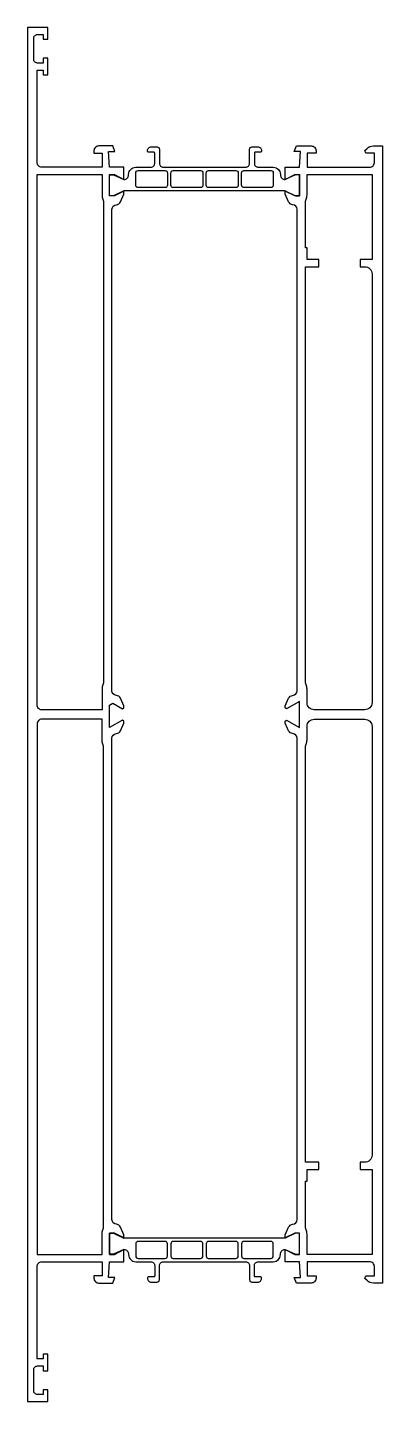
# Model space of a CAD drawing. Header units: millimetres. Extents: x 0 to 75, y -145 to 145.
import ezdxf

# ---------------------------------------------------------------- set-up
doc = ezdxf.new("R2010")
doc.units = ezdxf.units.MM

msp = doc.modelspace()

# ---------------------------------------------------------------- linework, layer by layer
for points in [[(18.93, -4.02, 0.274646), (19.77, -3.44), (20.5, -1.82), (20.5, -1.44), (20.24, -1.18), (17.5, -2.75), (17.5, 1.98), (18.18, 2.36), (20.24, 1.18), (20.5, 1.44), (20.5, 1.83), (19.77, 3.44, 0.274646), (18.93, 4.02, -0.393274), (18, 5.02), (18, 106.61, -0.393274), (18.93, 107.6, 0.274646), (19.77, 108.19), (20.5, 109.8), (20.5, 110.5), (18.3, 109.5), (17.5, 109.5), (17.5, 113.9), (18.3, 113.9), (20.5, 112.9), (20.5, 115.5), (17.5, 115.5), (17.28, 118.8), (18.59, 118.8), (18.15, 120), (15.2, 120, 0.414214), (14.2, 119), (14.2, 118.5), (15.9, 118.5), (15.9, 115.5), (3.2, 115.5, -0.414214), (2.2, 116.5), (2.2, 136), (3.5, 136), (3.5, 135), (4.5, 135), (4.5, 138.5), (3.5, 138.5), (3.5, 137.5), (2.3, 137.5, -0.414214), (1.5, 138.3), (1.5, 142.7, -0.414214), (2.3, 143.5), (3.5, 143.5), (3.5, 142.5), (4.5, 142.5), (4.5, 145), (0.2, 145), (0.2, -145), (4.5, -145), (4.5, -142.5), (3.5, -142.5), (3.5, -143.5), (2.3, -143.5, -0.414214), (1.5, -142.7), (1.5, -138.3, -0.414214), (2.3, -137.5), (3.5, -137.5), (3.5, -138.5), (4.5, -138.5), (4.5, -135), (3.5, -135), (3.5, -136), (2.2, -136), (2.2, -116.5, -0.414214), (3.2, -115.5), (15.9, -115.5), (15.9, -118.5), (14.2, -118.5), (14.2, -119, 0.414214), (15.2, -120), (18.15, -120), (18.59, -118.8), (17.28, -118.8), (17.5, -115.5), (20.5, -115.5), (20.5, -112.9), (18.3, -113.9), (17.5, -113.9), (17.5, -109.5), (18.3, -109.5), (20.5, -110.5), (20.5, -109.8), (19.77, -108.19, 0.274646), (18.93, -107.6, -0.393274), (18, -106.61), (18, -5.02, -0.393274), (18.93, -4.02)], [(54.5, 112.9), (54.5, 112.95), (56.5, 113.95), (57.5, 113.95), (57.5, 109.45), (56.5, 109.45), (54.5, 110.45), (54.5, 110.5), (20.5, 110.5), (20.5, 110.45), (18.5, 109.45), (17.5, 109.45), (17.5, 113.95), (18.5, 113.95), (20.5, 112.95), (20.5, 112.9, 0.414214), (21.5, 113.9), (21.5, 114, -0.414214), (23, 115.5), (26.2, 115.5, 0.414214), (27, 116.3), (27, 118.5, 0.414214), (26.8, 118.7), (25.7, 118.7, -0.414214), (25.5, 118.9), (25.5, 119, -0.414214), (26.3, 119.8), (27.5, 119.8, -0.414214), (28, 119.3), (28, 116.3, 0.414214), (28.8, 115.5), (46.2, 115.5, 0.414214), (47, 116.3), (47, 119.3, -0.414214), (47.5, 119.8), (48.7, 119.8, -0.414214), (49.5, 119), (49.5, 118.9, -0.414214), (49.3, 118.7), (48.2, 118.7, 0.414214), (48, 118.5), (48, 116.3, 0.414214), (48.8, 115.5), (52, 115.5, -0.414214), (53.5, 114), (53.5, 113.9, 0.414214), (54.5, 112.9)], [(56.07, -107.6, 0.393274), (57, -106.61), (57, -5.02, 0.393274), (56.07, -4.02, -0.274646), (55.23, -3.44), (54.5, -1.82), (54.5, -1.44), (54.76, -1.17), (57.5, -2.75), (57.5, 2.75), (54.76, 1.17), (54.5, 1.44), (54.5, 1.82), (55.23, 3.44, -0.274646), (56.07, 4.02, 0.393274), (57, 5.02), (57, 106.61, 0.393274), (56.07, 107.6, -0.274646), (55.23, 108.19), (54.5, 109.8), (54.5, 110.5), (56.7, 109.5), (57.5, 109.5), (57.5, 113.9), (56.7, 113.9), (54.5, 112.9), (54.5, 115.5), (57.5, 115.5), (57.72, 118.8), (56.41, 118.8), (56.85, 120), (60, 120, -0.414214), (61, 119), (61, 118.5), (59.1, 118.5), (59.1, 115.5), (72.3, 115.5, 0.414214), (73.3, 116.5), (73.3, 118.5), (71.5, 118.5), (71.29, 119.01), (71.69, 119.41, -0.198912), (73.1, 120), (75, 120), (75, -120), (73.1, -120, -0.198912), (71.69, -119.41), (71.29, -119.01), (71.5, -118.5), (73.3, -118.5), (73.3, -116.5, 0.414214), (72.3, -115.5), (59.1, -115.5), (59.1, -118.5), (61, -118.5), (61, -119, -0.414214), (60, -120), (56.85, -120), (56.41, -118.8), (57.72, -118.8), (57.5, -115.5), (54.5, -115.5), (54.5, -112.9), (56.7, -113.9), (57.5, -113.9), (57.5, -109.5), (56.7, -109.5), (54.5, -110.5), (54.5, -109.8), (55.23, -108.19, -0.274646), (56.07, -107.6)], [(16.1, 6.24, 0.112281), (15.9, 5.35), (15.9, 1), (3.2, 1, -0.414214), (2.2, 2), (2.2, 114), (15.9, 114), (15.9, 109.65, 0.112281), (16.1, 108.76, -0.112281), (16.2, 108.33), (16.2, 6.67, -0.112281), (16.1, 6.24)], [(23, 111.7), (23, 114.3, -0.414214), (23.5, 114.8), (29.2, 114.8, -0.414214), (29.7, 114.3), (29.7, 111.7, -0.414214), (29.2, 111.2), (23.5, 111.2, -0.414214), (23, 111.7)], [(30.4, 111.7), (30.4, 114.3, -0.414214), (30.9, 114.8), (36.65, 114.8, -0.414214), (37.15, 114.3), (37.15, 111.7, -0.414214), (36.65, 111.2), (30.9, 111.2, -0.414214), (30.4, 111.7)], [(44.6, 111.7, -0.414214), (44.1, 111.2), (38.35, 111.2, -0.414214), (37.85, 111.7), (37.85, 114.3, -0.414214), (38.35, 114.8), (44.1, 114.8, -0.414214), (44.6, 114.3), (44.6, 111.7)], [(45.3, 111.7), (45.3, 114.3, -0.414214), (45.8, 114.8), (51.5, 114.8, -0.414214), (52, 114.3), (52, 111.7, -0.414214), (51.5, 111.2), (45.8, 111.2, -0.414214), (45.3, 111.7)], [(59.1, 109.65), (59.1, 114), (72.8, 114), (72.8, 96), (70.3, 96), (70.3, 94.5), (71.3, 94.5, -0.414214), (72.8, 93), (72.8, 2.5, -0.414214), (71.3, 1), (60.6, 1, -0.414214), (59.1, 2.5), (59.1, 5.35, 0.112281), (58.9, 6.24, -0.112281), (58.8, 6.67), (58.8, 94.5), (61.6, 94.5), (61.6, 96), (59.1, 96), (59.1, 98.5), (58.8, 98.5), (58.8, 108.33, -0.112281), (58.9, 108.76, 0.112281), (59.1, 109.65)], [(16.1, -6.24, -0.112281), (15.9, -5.35), (15.9, -1), (3.2, -1, 0.414214), (2.2, -2), (2.2, -114), (15.9, -114), (15.9, -109.65, -0.112281), (16.1, -108.76, 0.112281), (16.2, -108.33), (16.2, -6.67, 0.112281), (16.1, -6.24)], [(58.8, -108.33), (58.8, -98.5), (59.1, -98.5), (59.1, -96), (61.6, -96), (61.6, -94.5), (58.8, -94.5), (58.8, -6.67, -0.112281), (58.9, -6.24, 0.112281), (59.1, -5.35), (59.1, -2.5, -0.414214), (60.6, -1), (71.3, -1, -0.414214), (72.8, -2.5), (72.8, -93, -0.414214), (71.3, -94.5), (70.3, -94.5), (70.3, -96), (72.8, -96), (72.8, -114), (59.1, -114), (59.1, -109.65, 0.112281), (58.9, -108.76, -0.112281), (58.8, -108.33)], [(54.5, -112.9), (54.5, -112.95), (56.5, -113.95), (57.5, -113.95), (57.5, -109.45), (56.5, -109.45), (54.5, -110.45), (54.5, -110.5), (20.5, -110.5), (20.5, -110.45), (18.5, -109.45), (17.5, -109.45), (17.5, -113.95), (18.5, -113.95), (20.5, -112.95), (20.5, -112.9, -0.414214), (21.5, -113.9), (21.5, -114, 0.414214), (23, -115.5), (26.2, -115.5, -0.414214), (27, -116.3), (27, -118.5, -0.414214), (26.8, -118.7), (25.7, -118.7, 0.414214), (25.5, -118.9), (25.5, -119, 0.414214), (26.3, -119.8), (27.5, -119.8, 0.414214), (28, -119.3), (28, -116.3, -0.414214), (28.8, -115.5), (46.2, -115.5, -0.414214), (47, -116.3), (47, -119.3, 0.414214), (47.5, -119.8), (48.7, -119.8, 0.414214), (49.5, -119), (49.5, -118.9, 0.414214), (49.3, -118.7), (48.2, -118.7, -0.414214), (48, -118.5), (48, -116.3, -0.414214), (48.8, -115.5), (52, -115.5, 0.414214), (53.5, -114), (53.5, -113.9, -0.414214), (54.5, -112.9)], [(23, -111.7), (23, -114.3, 0.414214), (23.5, -114.8), (29.2, -114.8, 0.414214), (29.7, -114.3), (29.7, -111.7, 0.414214), (29.2, -111.2), (23.5, -111.2, 0.414214), (23, -111.7)], [(30.4, -111.7), (30.4, -114.3, 0.414214), (30.9, -114.8), (36.65, -114.8, 0.414214), (37.15, -114.3), (37.15, -111.7, 0.414214), (36.65, -111.2), (30.9, -111.2, 0.414214), (30.4, -111.7)], [(44.6, -111.7, 0.414214), (44.1, -111.2), (38.35, -111.2, 0.414214), (37.85, -111.7), (37.85, -114.3, 0.414214), (38.35, -114.8), (44.1, -114.8, 0.414214), (44.6, -114.3), (44.6, -111.7)], [(45.3, -111.7), (45.3, -114.3, 0.414214), (45.8, -114.8), (51.5, -114.8, 0.414214), (52, -114.3), (52, -111.7, 0.414214), (51.5, -111.2), (45.8, -111.2, 0.414214), (45.3, -111.7)]]:
    msp.add_lwpolyline(points, format="xyb", close=True)

doc.saveas('drawing.dxf')
